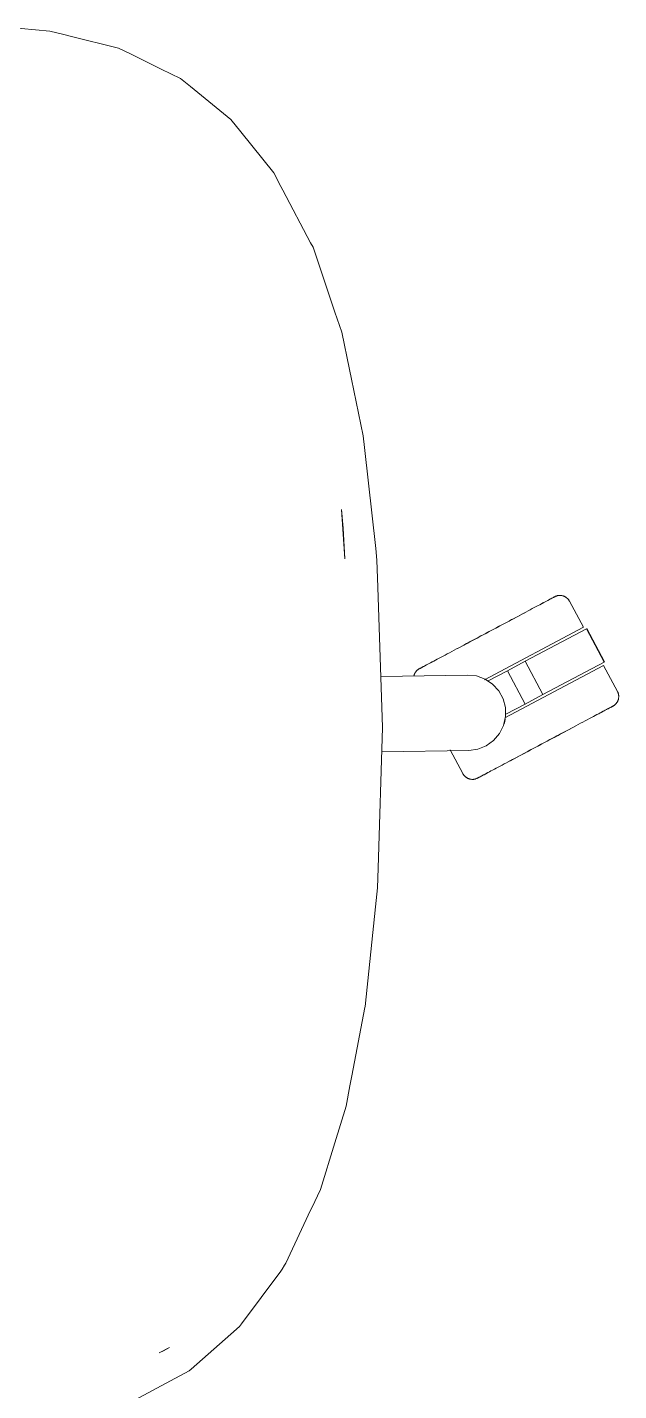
# Model space of a CAD drawing. Header units: millimetres. Extents: x 155927 to 326028, y -36033 to 97293.
# Drawn here: x 185749 to 185968, y 11201 to 11707 of the extents above; entities that cross this region are included whole.
import ezdxf

# ---------------------------------------------------------------- set-up
doc = ezdxf.new("R2010")
doc.units = ezdxf.units.MM
doc.header["$MEASUREMENT"] = 0
doc.layers.add('G-IMPT', color=8, linetype='CONTINUOUS', lineweight=9)
doc.layers.add('I-FURN', color=8, linetype='CONTINUOUS', lineweight=9)

msp = doc.modelspace()

# ---------------------------------------------------------------- linework, layer by layer
at = {"layer": 'G-IMPT'}
for p, q in [((185741.25, 11707.37), (185757.13, 11705.92)), ((185757.13, 11705.92), (185762.42, 11704.63)), ((185764.79, 11704.04), (185762.42, 11704.63)), ((185782.74, 11699.64), (185764.79, 11704.04)), ((185787.1, 11697.49), (185782.74, 11699.64)), ((185787.1, 11697.49), (185798.57, 11691.85)), ((185805.73, 11688.32), (185798.57, 11691.85)), ((185809.39, 11685.35), (185805.73, 11688.32)), ((185809.39, 11685.35), (185824.33, 11673.18)), ((185824.33, 11673.18), (185828.09, 11668.51)), ((185840.3, 11653.38), (185828.09, 11668.51)), ((185840.3, 11653.38), (185843.01, 11648.25)), ((185843.74, 11646.87), (185843.01, 11648.25)), ((185843.74, 11646.87), (185854.03, 11627.37)), ((185854.03, 11627.37), (185854.91, 11625.71)), ((185863.06, 11601.62), (185854.91, 11625.71)), ((185863.06, 11601.62), (185865.57, 11594.18)), ((185868.44, 11580.36), (185865.57, 11594.18)), ((185869.21, 11576.68), (185868.44, 11580.36)), ((185869.21, 11576.68), (185873.56, 11555.74)), ((185873.56, 11555.74), (185874.04, 11551.32)), ((185878.17, 11513.87), (185874.04, 11551.32)), ((185865.53, 11528.32), (185866.14, 11521.37)), ((185866.77, 11510.04), (185865.53, 11528.32)), ((185866.77, 11510.04), (185866.14, 11521.37)), ((185878.17, 11513.87), (185878.66, 11509.5)), ((185878.98, 11499.56), (185878.66, 11509.5)), ((185878.98, 11499.56), (185880.68, 11447.38)), ((185880.68, 11447.38), (185879.07, 11395.21)), ((185879.07, 11395.21), (185878.84, 11387.95)), ((185878.11, 11380.89), (185878.84, 11387.95)), ((185874.29, 11343.9), (185878.11, 11380.89)), ((185869.33, 11318.06), (185874.2, 11343.43)), ((185874.29, 11343.9), (185874.2, 11343.43)), ((185869.33, 11318.06), (185868.63, 11314.39)), ((185867.17, 11306.79), (185868.63, 11314.39)), ((185862.98, 11293.18), (185867.17, 11306.79)), ((185857.66, 11275.91), (185862.98, 11293.18)), ((185857.66, 11275.91), (185854.46, 11269.14)), ((185844.77, 11248.58), (185854.03, 11268.23)), ((185854.03, 11268.23), (185854.46, 11269.14)), ((185843.4, 11246.3), (185844.34, 11247.87)), ((185844.77, 11248.58), (185844.34, 11247.87)), ((185842.94, 11245.53), (185828.37, 11226.03)), ((185842.94, 11245.53), (185843.4, 11246.3)), ((185824.39, 11222.19), (185809.6, 11209.18)), ((185824.39, 11222.19), (185827.65, 11225.06)), ((185828.37, 11226.03), (185827.65, 11225.06)), ((185801.64, 11217.2), (185797.75, 11215.24)), ((185801.64, 11217.2), (185799.34, 11216.02)), ((185799.34, 11216.02), (185797.75, 11215.24)), ((185798.5, 11203.01), (185808.94, 11208.59)), ((185809.6, 11209.18), (185808.94, 11208.59)), ((185787.27, 11196.99), (185798.5, 11203.01))]:
    msp.add_line(p, q, dxfattribs=at)
at = {"layer": 'I-FURN'}
for p, q in [((185942.88, 11495.01), (185943.23, 11495.2)), ((185943.41, 11495.29), (185943.07, 11495.12)), ((185943.23, 11495.2), (185943.55, 11495.37)), ((185943.71, 11495.45), (185943.41, 11495.29)), ((185943.55, 11495.37), (185943.83, 11495.52)), ((185943.96, 11495.59), (185943.71, 11495.45)), ((185943.83, 11495.52), (185944.07, 11495.65)), ((185944.18, 11495.71), (185943.96, 11495.59)), ((185944.07, 11495.65), (185944.27, 11495.75)), ((185944.36, 11495.8), (185944.18, 11495.71)), ((185944.27, 11495.75), (185944.43, 11495.84)), ((185944.5, 11495.88), (185944.36, 11495.8)), ((185944.43, 11495.84), (185944.55, 11495.9)), ((185944.6, 11495.93), (185944.5, 11495.88)), ((185944.55, 11495.9), (185944.64, 11495.95)), ((185944.66, 11495.96), (185944.6, 11495.93)), ((185944.64, 11495.95), (185944.68, 11495.97)), ((185944.68, 11495.97), (185944.66, 11495.96)), ((185944.68, 11495.97), (185944.83, 11496.04)), ((185944.68, 11495.97), (185944.68, 11495.97)), ((185944.83, 11496.04), (185944.97, 11496.11)), ((185944.97, 11496.11), (185945.12, 11496.17)), ((185945.12, 11496.17), (185945.28, 11496.23)), ((185945.28, 11496.23), (185945.43, 11496.28)), ((185945.43, 11496.28), (185945.58, 11496.32)), ((185945.58, 11496.32), (185945.74, 11496.36)), ((185945.74, 11496.36), (185945.9, 11496.39)), ((185945.9, 11496.39), (185946.06, 11496.41)), ((185946.06, 11496.41), (185946.22, 11496.43)), ((185946.22, 11496.43), (185946.38, 11496.44)), ((185946.38, 11496.44), (185946.54, 11496.44)), ((185946.54, 11496.44), (185946.7, 11496.44)), ((185946.7, 11496.44), (185946.86, 11496.43)), ((185946.86, 11496.43), (185947.02, 11496.42)), ((185947.02, 11496.42), (185947.18, 11496.4)), ((185947.18, 11496.4), (185947.34, 11496.37)), ((185947.34, 11496.37), (185947.5, 11496.34)), ((185947.5, 11496.34), (185947.66, 11496.3)), ((185947.66, 11496.3), (185947.81, 11496.25)), ((185947.81, 11496.25), (185947.96, 11496.2)), ((185947.96, 11496.2), (185948.11, 11496.14)), ((185948.11, 11496.14), (185948.26, 11496.07)), ((185948.26, 11496.07), (185948.41, 11496)), ((185948.41, 11496), (185948.55, 11495.93)), ((185948.55, 11495.93), (185948.69, 11495.85)), ((185948.69, 11495.85), (185948.82, 11495.76)), ((185948.82, 11495.76), (185948.96, 11495.67)), ((185948.96, 11495.67), (185949.08, 11495.57)), ((185949.08, 11495.57), (185949.21, 11495.47)), ((185949.21, 11495.47), (185949.33, 11495.36)), ((185949.33, 11495.36), (185949.44, 11495.25)), ((185949.44, 11495.25), (185949.55, 11495.13)), ((185949.55, 11495.13), (185949.66, 11495.01)), ((185933.96, 11490.27), (185933.13, 11489.83)), ((185934.78, 11490.7), (185933.96, 11490.27)), ((185935.56, 11491.12), (185934.78, 11490.7)), ((185936.33, 11491.53), (185935.56, 11491.12)), ((185937.06, 11491.92), (185936.33, 11491.53)), ((185937.77, 11492.29), (185937.06, 11491.92)), ((185938.45, 11492.65), (185937.77, 11492.29)), ((185939.09, 11493), (185938.45, 11492.65)), ((185939.71, 11493.33), (185939.09, 11493)), ((185940.29, 11493.64), (185939.71, 11493.33)), ((185939.98, 11493.47), (185940.55, 11493.77)), ((185940.84, 11493.93), (185940.29, 11493.64)), ((185940.55, 11493.77), (185941.09, 11494.06)), ((185941.36, 11494.21), (185940.84, 11493.93)), ((185941.09, 11494.06), (185941.59, 11494.33)), ((185941.84, 11494.46), (185941.36, 11494.21)), ((185941.59, 11494.33), (185942.05, 11494.57)), ((185942.29, 11494.7), (185941.84, 11494.46)), ((185942.05, 11494.57), (185942.48, 11494.8)), ((185942.7, 11494.92), (185942.29, 11494.7)), ((185942.48, 11494.8), (185942.88, 11495.01)), ((185943.07, 11495.12), (185942.7, 11494.92)), ((185949.66, 11495.01), (185949.76, 11494.88)), ((185949.76, 11494.88), (185949.86, 11494.75)), ((185949.86, 11494.75), (185949.95, 11494.62)), ((185949.95, 11494.62), (185950.03, 11494.48)), ((185950.03, 11494.48), (185950.11, 11494.34)), ((185950.11, 11494.34), (185950.14, 11494.31)), ((185955.29, 11484.62), (185950.14, 11494.31)), ((185923.28, 11484.59), (185924.27, 11485.12)), ((185924.81, 11485.4), (185923.82, 11484.88)), ((185924.27, 11485.12), (185925.26, 11485.64)), ((185925.79, 11485.92), (185924.81, 11485.4)), ((185925.26, 11485.64), (185926.23, 11486.16)), ((185926.75, 11486.44), (185925.79, 11485.92)), ((185926.23, 11486.16), (185927.2, 11486.67)), ((185927.71, 11486.95), (185926.75, 11486.44)), ((185927.2, 11486.67), (185928.15, 11487.18)), ((185928.66, 11487.45), (185927.71, 11486.95)), ((185928.15, 11487.18), (185929.09, 11487.68)), ((185929.59, 11487.94), (185928.66, 11487.45)), ((185929.09, 11487.68), (185930.01, 11488.17)), ((185930.5, 11488.43), (185929.59, 11487.94)), ((185930.01, 11488.17), (185930.91, 11488.65)), ((185931.4, 11488.91), (185930.5, 11488.43)), ((185930.91, 11488.65), (185931.8, 11489.12)), ((185932.27, 11489.37), (185931.4, 11488.91)), ((185931.8, 11489.12), (185932.67, 11489.58)), ((185933.13, 11489.83), (185932.27, 11489.37)), ((185932.67, 11489.58), (185933.52, 11490.03)), ((185914.82, 11480.09), (185913.84, 11479.57)), ((185914.29, 11479.81), (185915.27, 11480.33)), ((185915.81, 11480.62), (185914.82, 11480.09)), ((185915.27, 11480.33), (185916.27, 11480.86)), ((185916.81, 11481.15), (185915.81, 11480.62)), ((185916.27, 11480.86), (185917.27, 11481.39)), ((185917.81, 11481.68), (185916.81, 11481.15)), ((185917.27, 11481.39), (185918.27, 11481.93)), ((185918.81, 11482.22), (185917.81, 11481.68)), ((185918.27, 11481.93), (185919.28, 11482.46)), ((185955.29, 11484.62), (185918.54, 11465.08)), ((185919.82, 11482.75), (185918.81, 11482.22)), ((185919.28, 11482.46), (185920.28, 11483)), ((185920.82, 11483.29), (185919.82, 11482.75)), ((185920.28, 11483), (185921.29, 11483.53)), ((185921.83, 11483.82), (185920.82, 11483.29)), ((185921.29, 11483.53), (185922.29, 11484.06)), ((185922.83, 11484.35), (185921.83, 11483.82)), ((185922.29, 11484.06), (185923.28, 11484.59)), ((185923.82, 11484.88), (185922.83, 11484.35)), ((185933.7, 11472.01), (185956.41, 11484.08)), ((185956.41, 11484.08), (185962.98, 11471.72)), ((185963.15, 11471.81), (185956.58, 11484.18)), ((185905.58, 11475.18), (185904.75, 11474.74)), ((185906.43, 11475.63), (185905.58, 11475.18)), ((185907.29, 11476.09), (185906.43, 11475.63)), ((185908.18, 11476.56), (185907.29, 11476.09)), ((185909.09, 11477.04), (185908.18, 11476.56)), ((185908.6, 11476.78), (185909.51, 11477.27)), ((185910.01, 11477.53), (185909.09, 11477.04)), ((185909.51, 11477.27), (185910.44, 11477.76)), ((185910.95, 11478.03), (185910.01, 11477.53)), ((185910.44, 11477.76), (185911.38, 11478.27)), ((185911.9, 11478.54), (185910.95, 11478.03)), ((185911.38, 11478.27), (185912.34, 11478.77)), ((185912.86, 11479.05), (185911.9, 11478.54)), ((185912.34, 11478.77), (185913.31, 11479.29)), ((185913.84, 11479.57), (185912.86, 11479.05)), ((185913.31, 11479.29), (185914.29, 11479.81)), ((185895.54, 11469.84), (185895.27, 11469.7)), ((185895.39, 11469.76), (185895.69, 11469.92)), ((185895.86, 11470.01), (185895.54, 11469.84)), ((185895.69, 11469.92), (185896.02, 11470.1)), ((185896.22, 11470.2), (185895.86, 11470.01)), ((185896.02, 11470.1), (185896.39, 11470.3)), ((185896.61, 11470.41), (185896.22, 11470.2)), ((185896.39, 11470.3), (185896.8, 11470.51)), ((185897.04, 11470.64), (185896.61, 11470.41)), ((185896.8, 11470.51), (185897.25, 11470.75)), ((185897.51, 11470.89), (185897.04, 11470.64)), ((185897.25, 11470.75), (185897.73, 11471.01)), ((185898.01, 11471.15), (185897.51, 11470.89)), ((185897.73, 11471.01), (185898.25, 11471.28)), ((185898.54, 11471.44), (185898.01, 11471.15)), ((185898.25, 11471.28), (185898.8, 11471.58)), ((185899.11, 11471.74), (185898.54, 11471.44)), ((185898.8, 11471.58), (185899.38, 11471.89)), ((185899.71, 11472.06), (185899.11, 11471.74)), ((185900.35, 11472.4), (185899.71, 11472.06)), ((185901.01, 11472.75), (185900.35, 11472.4)), ((185901.71, 11473.12), (185901.01, 11472.75)), ((185902.43, 11473.5), (185901.71, 11473.12)), ((185903.18, 11473.9), (185902.43, 11473.5)), ((185903.95, 11474.31), (185903.18, 11473.9)), ((185904.75, 11474.74), (185903.95, 11474.31)), ((185962.8, 11470.49), (185926.08, 11450.97)), ((185927.06, 11468.48), (185933.7, 11472.01)), ((185933.7, 11472.01), (185940.27, 11459.65)), ((185962.98, 11471.72), (185940.27, 11459.65)), ((185967.95, 11460.81), (185962.8, 11470.49)), ((185880.06, 11466.34), (185912.25, 11466.9)), ((185892.38, 11466.61), (185892.42, 11466.76)), ((185892.42, 11466.76), (185892.47, 11466.92)), ((185892.47, 11466.92), (185892.52, 11467.07)), ((185892.52, 11467.07), (185892.58, 11467.22)), ((185892.58, 11467.22), (185892.64, 11467.37)), ((185892.64, 11467.37), (185892.71, 11467.51)), ((185892.71, 11467.51), (185892.79, 11467.65)), ((185892.79, 11467.65), (185892.87, 11467.79)), ((185892.87, 11467.79), (185892.96, 11467.93)), ((185892.96, 11467.93), (185893.05, 11468.06)), ((185893.05, 11468.06), (185893.15, 11468.19)), ((185893.15, 11468.19), (185893.25, 11468.31)), ((185893.25, 11468.31), (185893.36, 11468.43)), ((185893.36, 11468.43), (185893.47, 11468.55)), ((185893.47, 11468.55), (185893.59, 11468.66)), ((185893.59, 11468.66), (185893.71, 11468.77)), ((185893.71, 11468.77), (185893.83, 11468.87)), ((185893.83, 11468.87), (185893.96, 11468.96)), ((185893.96, 11468.96), (185894.1, 11469.05)), ((185894.1, 11469.05), (185894.23, 11469.14)), ((185894.23, 11469.14), (185894.37, 11469.22)), ((185894.37, 11469.22), (185894.41, 11469.24)), ((185894.41, 11469.24), (185894.43, 11469.25)), ((185894.42, 11469.24), (185894.41, 11469.24)), ((185894.46, 11469.27), (185894.42, 11469.24)), ((185894.43, 11469.25), (185894.49, 11469.28)), ((185894.54, 11469.31), (185894.46, 11469.27)), ((185894.49, 11469.28), (185894.59, 11469.34)), ((185894.66, 11469.37), (185894.54, 11469.31)), ((185894.59, 11469.34), (185894.73, 11469.41)), ((185894.82, 11469.46), (185894.66, 11469.37)), ((185894.73, 11469.41), (185894.91, 11469.51)), ((185895.02, 11469.57), (185894.82, 11469.46)), ((185894.91, 11469.51), (185895.13, 11469.62)), ((185895.27, 11469.7), (185895.02, 11469.57)), ((185895.13, 11469.62), (185895.39, 11469.76)), ((185912.25, 11466.9), (185915.61, 11466.55)), ((185915.61, 11466.55), (185918.78, 11465.41)), ((185918.78, 11465.41), (185921.59, 11463.54)), ((185919.91, 11464.68), (185927.06, 11468.48)), ((185927.06, 11468.48), (185933.63, 11456.12)), ((185921.59, 11463.54), (185923.87, 11461.05)), ((185923.87, 11461.05), (185925.49, 11458.1)), ((185967.95, 11460.81), (185968.02, 11460.66)), ((185968.02, 11460.66), (185968.09, 11460.52)), ((185968.09, 11460.52), (185968.15, 11460.37)), ((185968.15, 11460.37), (185968.2, 11460.22)), ((185968.2, 11460.22), (185968.25, 11460.06)), ((185968.25, 11460.06), (185968.29, 11459.91)), ((185968.29, 11459.91), (185968.33, 11459.75)), ((185968.33, 11459.75), (185968.36, 11459.59)), ((185925.49, 11458.1), (185926.36, 11454.83)), ((185926.36, 11454.83), (185926.42, 11451.46)), ((185933.63, 11456.12), (185926.49, 11452.32)), ((185940.27, 11459.65), (185933.63, 11456.12)), ((185965, 11454.68), (185964.67, 11454.5)), ((185964.83, 11454.58), (185965.15, 11454.75)), ((185965.3, 11454.84), (185965, 11454.68)), ((185965.15, 11454.75), (185965.43, 11454.9)), ((185965.56, 11454.97), (185965.3, 11454.84)), ((185965.43, 11454.9), (185965.67, 11455.03)), ((185965.78, 11455.09), (185965.56, 11454.97)), ((185965.67, 11455.03), (185965.87, 11455.14)), ((185965.96, 11455.19), (185965.78, 11455.09)), ((185965.87, 11455.14), (185966.03, 11455.22)), ((185966.1, 11455.26), (185965.96, 11455.19)), ((185966.03, 11455.22), (185966.15, 11455.29)), ((185966.2, 11455.31), (185966.1, 11455.26)), ((185966.15, 11455.29), (185966.23, 11455.33)), ((185966.26, 11455.35), (185966.2, 11455.31)), ((185966.23, 11455.33), (185966.27, 11455.35)), ((185966.28, 11455.36), (185966.26, 11455.35)), ((185966.27, 11455.35), (185966.28, 11455.36)), ((185966.32, 11455.38), (185966.28, 11455.36)), ((185966.46, 11455.46), (185966.32, 11455.38)), ((185966.6, 11455.54), (185966.46, 11455.46)), ((185966.73, 11455.63), (185966.6, 11455.54)), ((185966.86, 11455.73), (185966.73, 11455.63)), ((185966.98, 11455.83), (185966.86, 11455.73)), ((185967.1, 11455.94), (185966.98, 11455.83)), ((185967.22, 11456.05), (185967.1, 11455.94)), ((185967.33, 11456.16), (185967.22, 11456.05)), ((185967.44, 11456.28), (185967.33, 11456.16)), ((185967.54, 11456.41), (185967.44, 11456.28)), ((185967.64, 11456.54), (185967.54, 11456.41)), ((185967.73, 11456.67), (185967.64, 11456.54)), ((185967.82, 11456.8), (185967.73, 11456.67)), ((185967.9, 11456.94), (185967.82, 11456.8)), ((185967.98, 11457.09), (185967.9, 11456.94)), ((185968.05, 11457.23), (185967.98, 11457.09)), ((185968.11, 11457.38), (185968.05, 11457.23)), ((185968.17, 11457.53), (185968.11, 11457.38)), ((185968.22, 11457.68), (185968.17, 11457.53)), ((185968.27, 11457.84), (185968.22, 11457.68)), ((185968.31, 11457.99), (185968.27, 11457.84)), ((185968.34, 11458.15), (185968.31, 11457.99)), ((185968.37, 11458.31), (185968.34, 11458.15)), ((185968.36, 11459.59), (185968.39, 11459.43)), ((185968.39, 11458.47), (185968.37, 11458.31)), ((185968.39, 11459.43), (185968.4, 11459.27)), ((185968.41, 11458.63), (185968.39, 11458.47)), ((185968.4, 11459.27), (185968.41, 11459.11)), ((185968.41, 11459.11), (185968.42, 11458.95)), ((185968.42, 11458.79), (185968.41, 11458.63)), ((185968.42, 11458.95), (185968.42, 11458.79)), ((185926.42, 11451.46), (185925.67, 11448.17)), ((185955.11, 11449.42), (185955.94, 11449.86)), ((185955.94, 11449.86), (185956.74, 11450.28)), ((185956.74, 11450.28), (185957.51, 11450.7)), ((185957.51, 11450.7), (185958.26, 11451.09)), ((185958.26, 11451.09), (185958.99, 11451.48)), ((185958.99, 11451.48), (185959.68, 11451.85)), ((185959.68, 11451.85), (185960.34, 11452.2)), ((185960.34, 11452.2), (185960.98, 11452.54)), ((185960.98, 11452.54), (185961.58, 11452.86)), ((185961.89, 11453.02), (185961.31, 11452.71)), ((185961.58, 11452.86), (185962.15, 11453.16)), ((185962.44, 11453.32), (185961.89, 11453.02)), ((185962.15, 11453.16), (185962.68, 11453.44)), ((185962.96, 11453.59), (185962.44, 11453.32)), ((185962.68, 11453.44), (185963.18, 11453.71)), ((185963.44, 11453.85), (185962.96, 11453.59)), ((185963.18, 11453.71), (185963.65, 11453.96)), ((185963.89, 11454.08), (185963.44, 11453.85)), ((185963.65, 11453.96), (185964.08, 11454.19)), ((185964.3, 11454.3), (185963.89, 11454.08)), ((185964.08, 11454.19), (185964.47, 11454.4)), ((185964.67, 11454.5), (185964.3, 11454.3)), ((185964.47, 11454.4), (185964.83, 11454.58)), ((185924.15, 11445.16), (185921.96, 11442.6)), ((185925.67, 11448.17), (185924.15, 11445.16)), ((185944.88, 11443.98), (185945.87, 11444.5)), ((185946.4, 11444.79), (185945.42, 11444.26)), ((185945.87, 11444.5), (185946.85, 11445.03)), ((185947.38, 11445.31), (185946.4, 11444.79)), ((185946.85, 11445.03), (185947.83, 11445.55)), ((185948.35, 11445.82), (185947.38, 11445.31)), ((185947.83, 11445.55), (185948.79, 11446.06)), ((185949.31, 11446.33), (185948.35, 11445.82)), ((185948.79, 11446.06), (185949.74, 11446.56)), ((185950.25, 11446.83), (185949.31, 11446.33)), ((185949.74, 11446.56), (185950.68, 11447.06)), ((185951.18, 11447.33), (185950.25, 11446.83)), ((185950.68, 11447.06), (185951.6, 11447.55)), ((185952.09, 11447.81), (185951.18, 11447.33)), ((185951.6, 11447.55), (185952.51, 11448.03)), ((185952.51, 11448.03), (185953.4, 11448.51)), ((185953.4, 11448.51), (185954.26, 11448.97)), ((185954.26, 11448.97), (185955.11, 11449.42)), ((185919.22, 11440.63), (185916.08, 11439.38)), ((185921.96, 11442.6), (185919.22, 11440.63)), ((185936.42, 11439.48), (185935.43, 11438.95)), ((185935.88, 11439.19), (185936.87, 11439.72)), ((185937.41, 11440), (185936.42, 11439.48)), ((185936.87, 11439.72), (185937.86, 11440.25)), ((185938.4, 11440.53), (185937.41, 11440)), ((185937.86, 11440.25), (185938.86, 11440.78)), ((185939.4, 11441.07), (185938.4, 11440.53)), ((185938.86, 11440.78), (185939.87, 11441.31)), ((185940.41, 11441.6), (185939.4, 11441.07)), ((185939.87, 11441.31), (185940.87, 11441.85)), ((185941.41, 11442.14), (185940.41, 11441.6)), ((185940.87, 11441.85), (185941.88, 11442.38)), ((185942.42, 11442.67), (185941.41, 11442.14)), ((185941.88, 11442.38), (185942.88, 11442.92)), ((185943.42, 11443.2), (185942.42, 11442.67)), ((185942.88, 11442.92), (185943.88, 11443.45)), ((185944.42, 11443.73), (185943.42, 11443.2)), ((185943.88, 11443.45), (185944.88, 11443.98)), ((185945.42, 11444.26), (185944.42, 11443.73)), ((185912.74, 11438.91), (185880.4, 11438.35)), ((185905.85, 11439.13), (185910.56, 11430.29)), ((185916.08, 11439.38), (185912.74, 11438.91)), ((185926.73, 11434.33), (185927.56, 11434.77)), ((185928.02, 11435.01), (185927.17, 11434.56)), ((185927.56, 11434.77), (185928.42, 11435.22)), ((185928.89, 11435.48), (185928.02, 11435.01)), ((185928.42, 11435.22), (185929.3, 11435.69)), ((185929.78, 11435.95), (185928.89, 11435.48)), ((185929.3, 11435.69), (185930.19, 11436.17)), ((185930.68, 11436.43), (185929.78, 11435.95)), ((185930.19, 11436.17), (185931.1, 11436.65)), ((185931.6, 11436.92), (185930.68, 11436.43)), ((185931.1, 11436.65), (185932.03, 11437.15)), ((185932.54, 11437.42), (185931.6, 11436.92)), ((185932.03, 11437.15), (185932.98, 11437.65)), ((185933.49, 11437.92), (185932.54, 11437.42)), ((185932.98, 11437.65), (185933.94, 11438.16)), ((185934.46, 11438.44), (185933.49, 11437.92)), ((185933.94, 11438.16), (185934.9, 11438.67)), ((185935.43, 11438.95), (185934.46, 11438.44)), ((185934.9, 11438.67), (185935.88, 11439.19)), ((185910.58, 11430.25), (185910.56, 11430.29)), ((185910.66, 11430.11), (185910.58, 11430.25)), ((185910.74, 11429.98), (185910.66, 11430.11)), ((185910.83, 11429.84), (185910.74, 11429.98)), ((185910.93, 11429.71), (185910.83, 11429.84)), ((185911.03, 11429.59), (185910.93, 11429.71)), ((185911.14, 11429.47), (185911.03, 11429.59)), ((185911.25, 11429.35), (185911.14, 11429.47)), ((185911.36, 11429.24), (185911.25, 11429.35)), ((185917.46, 11429.4), (185917.14, 11429.23)), ((185917.28, 11429.3), (185917.62, 11429.48)), ((185917.81, 11429.59), (185917.46, 11429.4)), ((185917.62, 11429.48), (185917.99, 11429.68)), ((185918.21, 11429.8), (185917.81, 11429.59)), ((185917.99, 11429.68), (185918.4, 11429.9)), ((185918.64, 11430.02), (185918.21, 11429.8)), ((185918.4, 11429.9), (185918.85, 11430.14)), ((185919.1, 11430.27), (185918.64, 11430.02)), ((185918.85, 11430.14), (185919.33, 11430.39)), ((185919.6, 11430.54), (185919.1, 11430.27)), ((185919.33, 11430.39), (185919.85, 11430.67)), ((185920.14, 11430.82), (185919.6, 11430.54)), ((185919.85, 11430.67), (185920.4, 11430.96)), ((185920.71, 11431.13), (185920.14, 11430.82)), ((185920.4, 11430.96), (185920.98, 11431.27)), ((185920.98, 11431.27), (185921.6, 11431.6)), ((185921.6, 11431.6), (185922.24, 11431.94)), ((185922.24, 11431.94), (185922.92, 11432.3)), ((185922.92, 11432.3), (185923.63, 11432.68)), ((185923.63, 11432.68), (185924.36, 11433.07)), ((185924.36, 11433.07), (185925.13, 11433.47)), ((185925.13, 11433.47), (185925.91, 11433.89)), ((185925.91, 11433.89), (185926.73, 11434.33)), ((185911.48, 11429.13), (185911.36, 11429.24)), ((185911.61, 11429.03), (185911.48, 11429.13)), ((185911.73, 11428.93), (185911.61, 11429.03)), ((185911.87, 11428.84), (185911.73, 11428.93)), ((185912, 11428.75), (185911.87, 11428.84)), ((185912.14, 11428.67), (185912, 11428.75)), ((185912.28, 11428.59), (185912.14, 11428.67)), ((185912.43, 11428.52), (185912.28, 11428.59)), ((185912.58, 11428.46), (185912.43, 11428.52)), ((185912.73, 11428.4), (185912.58, 11428.46)), ((185912.88, 11428.35), (185912.73, 11428.4)), ((185913.03, 11428.3), (185912.88, 11428.35)), ((185913.19, 11428.26), (185913.03, 11428.3)), ((185913.35, 11428.23), (185913.19, 11428.26)), ((185913.51, 11428.2), (185913.35, 11428.23)), ((185913.67, 11428.18), (185913.51, 11428.2)), ((185913.83, 11428.16), (185913.67, 11428.18)), ((185913.99, 11428.16), (185913.83, 11428.16)), ((185914.15, 11428.15), (185913.99, 11428.16)), ((185914.31, 11428.16), (185914.15, 11428.15)), ((185914.47, 11428.17), (185914.31, 11428.16)), ((185914.63, 11428.19), (185914.47, 11428.17)), ((185914.79, 11428.21), (185914.63, 11428.19)), ((185914.95, 11428.24), (185914.79, 11428.21)), ((185915.11, 11428.28), (185914.95, 11428.24)), ((185915.26, 11428.32), (185915.11, 11428.28)), ((185915.41, 11428.37), (185915.26, 11428.32)), ((185915.57, 11428.42), (185915.41, 11428.37)), ((185915.72, 11428.49), (185915.57, 11428.42)), ((185915.86, 11428.55), (185915.72, 11428.49)), ((185916.01, 11428.63), (185915.86, 11428.55)), ((185916.05, 11428.65), (185916.01, 11428.63)), ((185916.01, 11428.63), (185916.03, 11428.64)), ((185916.01, 11428.63), (185916.01, 11428.63)), ((185916.03, 11428.64), (185916.09, 11428.67)), ((185916.14, 11428.69), (185916.05, 11428.65)), ((185916.09, 11428.67), (185916.19, 11428.72)), ((185916.26, 11428.76), (185916.14, 11428.69)), ((185916.19, 11428.72), (185916.33, 11428.8)), ((185916.42, 11428.84), (185916.26, 11428.76)), ((185916.33, 11428.8), (185916.51, 11428.89)), ((185916.62, 11428.95), (185916.42, 11428.84)), ((185916.51, 11428.89), (185916.73, 11429.01)), ((185916.86, 11429.08), (185916.62, 11428.95)), ((185916.73, 11429.01), (185916.98, 11429.15)), ((185917.14, 11429.23), (185916.86, 11429.08)), ((185916.98, 11429.15), (185917.28, 11429.3))]:
    msp.add_line(p, q, dxfattribs=at)
msp.add_arc((185912.69, 11452.91), 13.81, 342.664, 347.6527, dxfattribs=at)
msp.add_open_spline([(185926.3, 11450.55), (185926.22, 11450.11), (185926.12, 11449.69), (185926, 11449.27)], degree=3, dxfattribs=at)

doc.saveas('drawing.dxf')
